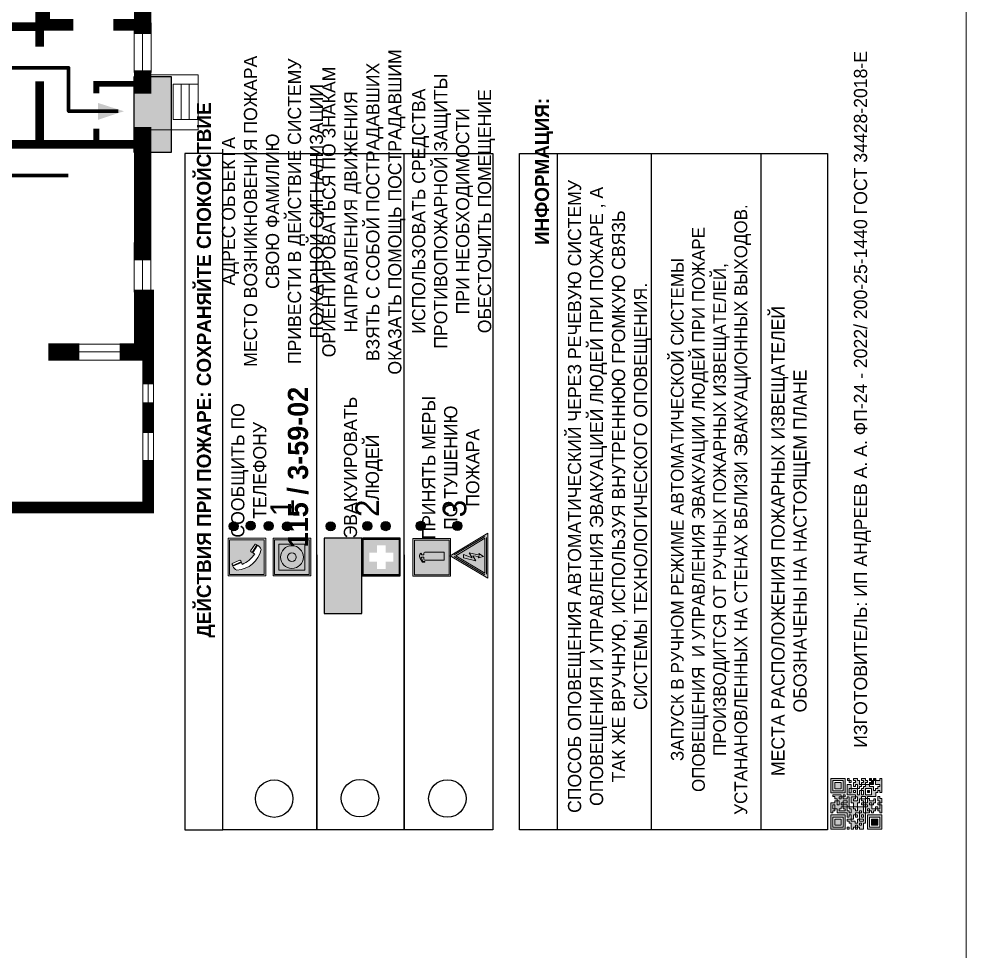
# Model space of a CAD drawing. Header units: millimetres. Extents: x 13114 to 67229, y 22859 to 38520.
# Drawn here: x 20745.5 to 20946.7, y 36354.6 to 36552.7 of the extents above; entities that cross this region are included whole.
import ezdxf

# ---------------------------------------------------------------- set-up
doc = ezdxf.new("R2010")
doc.units = ezdxf.units.MM
doc.layers.add('План_Штампы', color=7, linetype='Continuous')
doc.styles.add('обычный', font='arial.ttf')

# ---------------------------------------------------------------- blocks, each defined once
blk = doc.blocks.new('A$C3E6D3DDE')
at = {"lineweight": 5}
h = blk.add_hatch(color=40, dxfattribs=at)
h.paths.add_polyline_path([(24.1, 1.45), (16.46, -11.35), (31.74, -11.35)])
h.paths.add_polyline_path([(24.09, -0.46), (30.03, -10.41), (18.14, -10.41)], flags=16)
h.paths.add_polyline_path([(24.54, -3.08), (23.41, -6.02), (25.13, -5.01), (24.33, -8.5), (24.82, -8.27), (23.79, -9.86), (23.4, -8.04), (23.8, -8.43), (24.04, -6.29), (22.39, -7.25), (23.44, -3.08)], flags=0)
h = blk.add_hatch(color=256, dxfattribs=at)
h.paths.add_polyline_path([(24.37, 0.03, 0.567511), (23.82, 0.03), (17.59, -10.4, 0.582454), (17.86, -10.88), (30.32, -10.88, 0.582149), (30.6, -10.4)])
h.paths.add_polyline_path([(24.09, -0.46), (18.14, -10.41), (30.03, -10.41)], flags=16)
h.paths.add_polyline_path([(24.54, -3.08), (23.41, -6.02), (25.13, -5.01), (24.33, -8.5), (24.82, -8.27), (23.79, -9.86), (23.4, -8.04), (23.8, -8.43), (24.04, -6.29), (22.39, -7.25), (23.44, -3.08)], flags=0)
h = blk.add_hatch(color=40, dxfattribs=at)
h.paths.add_polyline_path([(24.09, -0.46), (18.14, -10.41), (30.03, -10.41)])
h.paths.add_polyline_path([(24.82, -8.27), (23.79, -9.86), (23.4, -8.04), (23.8, -8.43), (24.04, -6.29), (22.39, -7.25), (23.44, -3.08), (24.54, -3.08), (23.41, -6.02), (25.13, -5.01), (24.33, -8.5)], flags=16)
at = {"color": 40, "lineweight": 5}
for p, q in [((16.46, -11.35), (24.1, 1.45)), ((24.1, 1.45), (31.74, -11.35))]:
    blk.add_line(p, q, dxfattribs=at)
at = {"lineweight": 5}
for p, q in [((17.59, -10.4), (23.82, 0.03)), ((24.37, 0.03), (30.6, -10.4)), ((18.14, -10.41), (24.09, -0.46)), ((23.44, -3.08), (22.39, -7.25)), ((23.41, -6.02), (24.54, -3.08)), ((24.54, -3.08), (23.44, -3.08)), ((24.09, -0.46), (30.03, -10.41)), ((22.39, -7.25), (24.04, -6.29)), ((25.13, -5.01), (23.41, -6.02)), ((24.04, -6.29), (23.8, -8.43)), ((24.33, -8.5), (25.13, -5.01)), ((23.8, -8.43), (23.4, -8.04)), ((23.4, -8.04), (23.79, -9.86)), ((23.79, -9.86), (24.82, -8.27)), ((24.82, -8.27), (24.33, -8.5)), ((17.86, -10.88), (30.32, -10.88)), ((18.14, -10.41), (30.03, -10.41))]:
    blk.add_line(p, q, dxfattribs=at)
at = {"color": 50, "lineweight": 5}
blk.add_line((31.74, -11.35), (16.46, -11.35), dxfattribs=at)
blk = doc.blocks.new('A$C456E1F9C')
at = {"lineweight": 5}
h = blk.add_hatch(color=242, dxfattribs=at)
h.paths.add_polyline_path([(0.51, -1.47), (0.51, -13.26), (12.29, -13.26), (12.29, -1.47)])
h.paths.add_polyline_path([(5.42, -4.95, -0.254479), (4.78, -5.4), (3.52, -2.53, -0.209735), (4.23, -2.4)], flags=16)
h.paths.add_polyline_path([(8.53, -8.6), (10.87, -10.17), (10.54, -10.76), (8.03, -9.13, -0.192251)], flags=16)
h.paths.add_polyline_path([(4.61, -5.49, 0.005518), (3.87, -5.72, 0.128647), (7.49, -10.01, 0.00809), (7.83, -9.33), (10.47, -10.97, -0.16736), (8.99, -12.25, -0.327862), (1.95, -3.95, -0.166952), (3.36, -2.62)], flags=16)
at = {"color": 242, "lineweight": 5}
for p, q in [((0, -13.77), (0, -0.97)), ((12.8, -0.97), (0, -0.97)), ((4.61, -5.49), (3.36, -2.62)), ((3.52, -2.53), (4.78, -5.4)), ((4.23, -2.4), (5.42, -4.95)), ((12.8, -13.77), (12.8, -0.97)), ((7.83, -9.33), (10.47, -10.97)), ((8.03, -9.13), (10.54, -10.76)), ((10.81, -10.12), (8.53, -8.6)), ((10.54, -10.76), (10.8, -10.3)), ((10.8, -10.3), (10.81, -10.12)), ((0, -13.77), (12.8, -13.77))]:
    blk.add_line(p, q, dxfattribs=at)
blk.add_lwpolyline([(0.51, -1.47), (12.29, -1.47), (12.29, -13.26), (0.51, -13.26)], close=True, dxfattribs=at)
for centre, radius, start, end in [((4.59, -5.34), 2.99, 114.2845, 152.1974), ((4.02, -3.27), 0.891, 76.3284, 123.7092), ((11.12, -3.31), 9.19, 183.9915, 256.6009), ((14.98, -39.1), 35.17, 107.1487, 108.4135), ((13.86, -0.94), 11.08, 205.5536, 234.8762), ((4.68, -4.59), 0.824, 276.9621, 334.0723), ((-13.31, 0.8), 23.44, 332.5487, 334.4027), ((8.94, -9.5), 0.989, 114.4092, 157.9388), ((7.87, -9.46), 3, 291.9291, 329.9329)]:
    blk.add_arc(centre, radius, start, end, dxfattribs=at)
blk = doc.blocks.new('A$C54414219')
at = {"true_color": 0xffffff}
h = blk.add_hatch(color=7, dxfattribs=at)
h.paths.add_polyline_path([(2.39, -9.45), (2.39, -18.3), (11.23, -18.3), (11.23, -9.45)], flags=0)
h.paths.add_polyline_path([(10.71, -13.87, -1), (2.92, -13.87, -1)], flags=0)
h.paths.add_polyline_path([(8.3, -13.87, -1), (5.33, -13.87, -1)], flags=0)
h.paths.add_polyline_path([(0.41, -7.47), (0.41, -20.27), (13.21, -20.27), (13.21, -7.47)])
h.paths.add_polyline_path([(0.92, -19.77), (12.71, -19.77), (12.71, -7.98), (0.92, -7.98)], flags=16)
h.paths.add_polyline_path([(11.23, -9.45), (11.23, -18.3), (2.39, -18.3), (2.39, -9.45)], flags=0)
at = {"lineweight": 5}
h = blk.add_hatch(color=242, dxfattribs=at)
h.paths.add_polyline_path([(12.71, -7.98), (0.92, -7.98), (0.92, -19.77), (12.71, -19.77)])
h.paths.add_polyline_path([(11.23, -18.3), (2.39, -18.3), (2.39, -9.45), (11.23, -9.45)], flags=16)
h.paths.add_polyline_path([(10.71, -13.87, -1), (2.92, -13.87, -1)], flags=0)
h.paths.add_polyline_path([(8.3, -13.87, -1), (5.33, -13.87, -1)], flags=0)
at = {"true_color": 0xffffff}
h = blk.add_hatch(color=7, dxfattribs=at)
h.paths.add_polyline_path([(2.39, -9.45), (2.39, -18.3), (11.23, -18.3), (11.23, -9.45)])
h.paths.add_polyline_path([(10.71, -13.87, -1), (2.92, -13.87, -1)], flags=16)
h.paths.add_polyline_path([(8.3, -13.87, -1), (5.33, -13.87, -1)], flags=0)
at = {"lineweight": 5}
h = blk.add_hatch(color=242, dxfattribs=at)
h.paths.add_polyline_path([(2.92, -13.87, 1), (10.71, -13.87, 1)])
h.paths.add_polyline_path([(8.3, -13.87, -1), (5.33, -13.87, -1)], flags=16)
at = {"color": 242, "lineweight": 5}
for p, q in [((0.41, -20.27), (0.41, -7.47)), ((0.41, -7.47), (13.21, -7.47)), ((0.41, -7.47), (13.21, -7.47)), ((13.21, -20.27), (13.21, -7.47)), ((0.41, -20.27), (13.21, -20.27))]:
    blk.add_line(p, q, dxfattribs=at)
for points in [[(0.92, -7.98), (12.71, -7.98), (12.71, -19.77), (0.92, -19.77)], [(2.39, -9.45), (11.23, -9.45), (11.23, -18.3), (2.39, -18.3)]]:
    blk.add_lwpolyline(points, close=True, dxfattribs=at)
for radius in [3.89, 1.49]:
    blk.add_circle((6.81, -13.87), radius, dxfattribs=at)
blk = doc.blocks.new('A$C32E8229D')
at = {"true_color": 0xffffff}
blk.add_hatch(color=7, dxfattribs=at).paths.add_polyline_path([(0, 0), (0, -8), (16, -8), (16, 0)])
h = blk.add_hatch(color=126)
h.paths.add_polyline_path([(0.2, -0.2), (15.8, -0.2), (15.8, -7.8), (0.2, -7.8)])
h.paths.add_polyline_path([(13.49, -2.05), (12.08, -2.05), (11.37, -2.63, 0.162397), (11.29, -2.84), (11.29, -3.63), (10.35, -3.63), (10.35, -4.05), (11.68, -4.05), (11.68, -3.48), (12.26, -4.28), (11.29, -5.1), (11.29, -6.78), (11.85, -6.78), (11.85, -5.44), (12.8, -4.64), (12.8, -5.94), (14.46, -5.94), (14.46, -5.39), (13.45, -5.39), (13.45, -3.97), (12.46, -2.59), (13.15, -2.59), (13.69, -3.34), (14.18, -3)], flags=16)
h.paths.add_polyline_path([(10.74, -1.82, 1), (11.8, -1.82, 1)], flags=16)
h.paths.add_polyline_path([(9.39, -3.59), (5.99, -3.59), (6.56, -3.03), (5.91, -3.03), (5.1, -3.83), (5.91, -4.64), (6.56, -4.64), (5.99, -4.09), (9.39, -4.09)], flags=16)
h.paths.add_polyline_path([(4.29, -1.08), (1.72, -1.08), (1.72, -6.6), (4.29, -6.6)], flags=16)
at = {"color": 126}
blk.add_lwpolyline([(16, -8), (0, -8), (0, 0), (16, 0)], close=True, dxfattribs=at)
blk = doc.blocks.new('A$C18900ED3')
h = blk.add_hatch(color=126)
h.paths.add_polyline_path([(-0.18, -0.18), (-7.02, -0.18), (-7.02, -7.02), (-0.18, -7.02)])
h.paths.add_polyline_path([(-5.89, -4.46), (-5.89, -2.77), (-4.46, -2.77), (-4.46, -1.31), (-2.77, -1.31), (-2.77, -2.77), (-1.33, -2.77), (-1.33, -4.46), (-2.77, -4.46), (-2.77, -5.89), (-4.46, -5.89), (-4.46, -4.46)], flags=16)
at = {"color": 126}
for p, q in [((-7.2, 0), (-7.2, -7.2)), ((0, 0), (-7.2, 0)), ((0, -7.2), (0, 0)), ((-7.02, -7.02), (-7.02, -0.18)), ((-7.02, -0.18), (-0.18, -0.18)), ((-0.18, -0.18), (-0.18, -7.02)), ((-7.2, -7.2), (0, -7.2)), ((-0.18, -7.02), (-7.02, -7.02))]:
    blk.add_line(p, q, dxfattribs=at)
blk = doc.blocks.new('A$C3AD82952')
at = {"true_color": 0xf5f5ff}
h = blk.add_hatch(color=7, dxfattribs=at)
h.dxf.hatch_style = 1
h.paths.add_polyline_path([(8.21, 8.73, 0.414214), (7.89, 9.05), (7.22, 9.05), (7.22, 9.92), (7.59, 9.92, 1), (7.57, 10.36), (7.22, 10.36), (7.22, 10.6), (6.43, 10.6), (6.43, 10.36), (6.01, 10.36), (4.74, 9.59), (4.74, 8.69), (4.98, 8.73), (4.98, 9.26), (6.12, 9.91), (6.43, 9.91), (6.43, 9.05), (5.76, 9.05, 0.414214), (5.44, 8.73), (5.44, 2.2), (8.21, 2.2)], flags=0)
h.paths.add_polyline_path([(12.8, 12.8), (0, 12.8), (0, 0), (12.8, 0)])
h.paths.add_polyline_path([(0.51, 12.29), (12.29, 12.29), (12.29, 0.51), (0.51, 0.51)], flags=16)
h.paths.add_polyline_path([(4.74, 9.59), (6.01, 10.36), (6.43, 10.36), (6.43, 10.6), (7.22, 10.6), (7.22, 10.36), (7.59, 10.36, -0.94586), (7.59, 9.92), (7.22, 9.92), (7.22, 9.05), (7.89, 9.05, -0.414214), (8.21, 8.73), (8.21, 2.2), (5.44, 2.2), (5.44, 8.73, -0.414214), (5.76, 9.05), (6.43, 9.05), (6.43, 9.91), (6.12, 9.91), (4.98, 9.26), (4.98, 8.73), (4.74, 8.69)], flags=0)
h = blk.add_hatch(color=242)
h.dxf.hatch_style = 1
h.paths.add_polyline_path([(12.29, 12.29), (0.51, 12.29), (0.51, 0.51), (12.29, 0.51)])
h.paths.add_polyline_path([(4.74, 8.69), (4.74, 9.59), (6.01, 10.36), (6.43, 10.36), (6.43, 10.6), (7.22, 10.6), (7.22, 10.36), (7.59, 10.36, -0.94586), (7.59, 9.92), (7.22, 9.92), (7.22, 9.05), (7.89, 9.05, -0.414214), (8.21, 8.73), (8.21, 2.2), (5.44, 2.2), (5.44, 8.73, -0.414214), (5.76, 9.05), (6.43, 9.05), (6.43, 9.91), (6.12, 9.91), (4.98, 9.26), (4.98, 8.73)], flags=16)
h = blk.add_hatch(color=7, dxfattribs=at)
h.dxf.hatch_style = 1
h.paths.add_polyline_path([(8.21, 8.73, 0.414214), (7.89, 9.05), (7.22, 9.05), (7.22, 9.92), (7.59, 9.92, 1), (7.57, 10.36), (7.22, 10.36), (7.22, 10.6), (6.43, 10.6), (6.43, 10.36), (6.01, 10.36), (4.74, 9.59), (4.74, 8.69), (4.98, 8.73), (4.98, 9.26), (6.12, 9.91), (6.43, 9.91), (6.43, 9.05), (5.76, 9.05, 0.414214), (5.44, 8.73), (5.44, 2.2), (8.21, 2.2)])
at = {"color": 242, "lineweight": 5}
for p, q in [((0, 0), (0, 12.8)), ((0, 12.8), (12.8, 12.8)), ((6.01, 10.36), (4.74, 9.59)), ((4.98, 9.26), (6.12, 9.91)), ((6.01, 10.36), (6.43, 10.36)), ((6.12, 9.91), (6.43, 9.91)), ((7.22, 10.6), (6.43, 10.6)), ((6.43, 10.6), (6.43, 10.36)), ((6.43, 9.91), (6.43, 9.05)), ((7.22, 10.36), (7.22, 10.6)), ((7.59, 10.36), (7.22, 10.36)), ((7.22, 9.05), (7.22, 9.92)), ((7.59, 9.92), (7.22, 9.92)), ((12.8, 0), (12.8, 12.8)), ((4.74, 9.59), (4.74, 8.69)), ((4.74, 8.69), (4.98, 8.73)), ((4.98, 8.73), (4.98, 9.26)), ((5.44, 2.2), (5.44, 8.73)), ((5.76, 9.05), (6.43, 9.05)), ((7.89, 9.05), (7.22, 9.05)), ((8.21, 2.2), (8.21, 8.73)), ((0, 0), (12.8, 0)), ((5.44, 2.2), (8.21, 2.2))]:
    blk.add_line(p, q, dxfattribs=at)
blk.add_lwpolyline([(0.51, 12.29), (12.29, 12.29), (12.29, 0.51), (0.51, 0.51)], close=True, dxfattribs=at)
for centre, radius, start, end in [((7.58, 10.14), 0.223, 273.1875, 86.8125), ((5.76, 8.73), 0.32, 90, 180), ((7.89, 8.73), 0.32, 0, 90)]:
    blk.add_arc(centre, radius, start, end, dxfattribs=at)
blk = doc.blocks.new('QR')
at = {"lineweight": 0}
h = blk.add_hatch(color=256, dxfattribs=at)
h.dxf.hatch_style = 1
h.paths.add_polyline_path([(9241.16, 2687.38), (9242.01, 2687.38), (9242.01, 2687.83), (9241.59, 2687.83), (9241.59, 2688.68), (9239.45, 2688.68), (9239.45, 2688.25), (9239.86, 2688.25), (9239.86, 2687.83), (9240.29, 2687.83), (9240.29, 2688.25), (9241.16, 2688.25), (9241.16, 2687.83), (9240.29, 2687.83), (9240.29, 2687.38), (9239.45, 2687.38), (9239.45, 2685.22), (9238.57, 2685.22), (9238.57, 2684.8), (9239.02, 2684.8), (9239.02, 2684.37), (9238.13, 2684.37), (9238.13, 2683.92), (9239.02, 2683.92), (9239.02, 2683.5), (9239.44, 2683.5), (9239.44, 2682.64), (9239.87, 2682.64), (9239.87, 2682.18), (9239.44, 2682.18), (9239.44, 2682.64), (9238.13, 2682.64), (9238.13, 2681.76), (9237.71, 2681.76), (9237.71, 2682.64), (9238.13, 2682.64), (9238.13, 2683.07), (9237.27, 2683.07), (9237.27, 2683.51), (9237.71, 2683.51), (9237.71, 2684.37), (9238.13, 2684.37), (9238.13, 2685.22), (9237.71, 2685.22), (9237.71, 2684.8), (9237.28, 2684.8), (9237.28, 2684.38), (9235.98, 2684.38), (9235.98, 2683.92), (9236.4, 2683.92), (9236.4, 2683.49), (9236.84, 2683.49), (9236.84, 2683.07), (9236.4, 2683.07), (9236.4, 2682.64), (9235.98, 2682.64), (9235.98, 2681.76), (9237.29, 2681.76), (9237.29, 2681.33), (9239.43, 2681.33), (9239.43, 2681.76), (9240.74, 2681.76), (9240.74, 2683.05), (9239.87, 2683.05), (9239.87, 2683.5), (9240.29, 2683.5), (9240.29, 2683.91), (9240.74, 2683.91), (9240.74, 2684.81), (9240.29, 2684.81), (9240.29, 2684.79), (9240.29, 2684.37), (9239.45, 2684.37), (9239.45, 2684.8), (9239.87, 2684.8), (9239.87, 2685.21), (9240.74, 2685.21), (9240.74, 2686.1), (9240.29, 2686.1), (9240.29, 2685.64), (9239.86, 2685.64), (9239.86, 2686.95), (9240.29, 2686.95), (9240.29, 2686.52), (9240.74, 2686.52), (9240.74, 2686.1), (9241.16, 2686.1), (9241.16, 2686.53), (9241.59, 2686.53), (9241.59, 2686.1), (9242.02, 2686.1), (9242.02, 2685.21), (9241.59, 2685.21), (9241.59, 2686.1), (9241.16, 2686.1), (9241.16, 2685.21), (9240.74, 2685.21), (9240.74, 2684.81), (9242.89, 2684.81), (9242.89, 2685.22), (9242.47, 2685.22), (9242.47, 2686.11), (9242.89, 2686.11), (9242.89, 2686.52), (9242.46, 2686.52), (9242.46, 2686.95), (9242.89, 2686.95), (9242.89, 2686.52), (9243.32, 2686.52), (9243.32, 2688.26), (9242.9, 2688.26), (9242.9, 2687.83), (9242.47, 2687.83), (9242.47, 2687.38), (9242.01, 2687.38), (9242.01, 2686.94), (9241.16, 2686.94)])
h.paths.add_polyline_path([(9239.02, 2682.18), (9239.02, 2681.76), (9238.54, 2681.76), (9238.54, 2682.18)], flags=16)
h.paths.add_polyline_path([(9237.27, 2682.65), (9237.27, 2682.19), (9236.83, 2682.19), (9236.83, 2682.65)], flags=16)
h = blk.add_hatch(color=256, dxfattribs=at)
h.dxf.hatch_style = 1
h.paths.add_polyline_path([(9238.15, 2687.83), (9236.83, 2687.83), (9236.83, 2686.52), (9238.15, 2686.52)], flags=0)
h.paths.add_polyline_path([(9239.01, 2685.65), (9239.01, 2688.68), (9235.98, 2688.68), (9235.98, 2685.65)])
h.paths.add_polyline_path([(9236.41, 2686.1), (9236.41, 2688.26), (9238.56, 2688.26), (9238.56, 2686.1)], flags=16)
h.paths.add_polyline_path([(9236.83, 2686.52), (9236.83, 2687.83), (9238.15, 2687.83), (9238.15, 2686.52)], flags=0)
h = blk.add_hatch(color=256, dxfattribs=at)
h.dxf.hatch_style = 1
h.paths.add_polyline_path([(9238.15, 2686.52), (9238.15, 2687.83), (9236.83, 2687.83), (9236.83, 2686.52)])
h.paths.add_polyline_path([(9245.91, 2686.52), (9245.91, 2687.83), (9244.59, 2687.83), (9244.59, 2686.52)], flags=0)
h.paths.add_polyline_path([(9246.77, 2685.65), (9246.77, 2688.68), (9243.74, 2688.68), (9243.74, 2685.65)])
h.paths.add_polyline_path([(9244.17, 2686.1), (9244.17, 2688.26), (9246.32, 2688.26), (9246.32, 2686.1)], flags=16)
h.paths.add_polyline_path([(9244.59, 2686.52), (9244.59, 2687.83), (9245.91, 2687.83), (9245.91, 2686.52)], flags=0)
h = blk.add_hatch(color=256, dxfattribs=at)
h.dxf.hatch_style = 1
h.paths.add_polyline_path([(9243.32, 2686.11), (9242.89, 2686.11), (9242.89, 2685.64), (9243.32, 2685.64)])
h.paths.add_polyline_path([(9239.02, 2683.07), (9239.02, 2683.5), (9238.56, 2683.5), (9238.56, 2683.07)])
h.paths.add_polyline_path([(9236.4, 2684.8), (9236.4, 2685.22), (9235.98, 2685.22), (9235.98, 2684.8)])
h.paths.add_polyline_path([(9236.4, 2683.07), (9236.4, 2683.49), (9235.98, 2683.49), (9235.98, 2683.07)])
h = blk.add_hatch(color=256, dxfattribs=at)
h.dxf.hatch_style = 1
h.paths.add_polyline_path([(9240.75, 2681.76), (9240.75, 2681.35), (9241.17, 2681.35), (9241.17, 2681.76)])
h.paths.add_polyline_path([(9241.6, 2682.18), (9241.17, 2682.18), (9241.17, 2681.76), (9241.6, 2681.76)])
h.paths.add_polyline_path([(9242.47, 2681.34), (9242.47, 2682.19), (9242.02, 2682.19), (9242.02, 2681.76), (9241.6, 2681.76), (9241.6, 2681.34)])
h.paths.add_polyline_path([(9239.87, 2678.3), (9239.44, 2678.3), (9239.44, 2677.89), (9241.17, 2677.89), (9241.17, 2678.3), (9240.28, 2678.3), (9240.28, 2678.73), (9239.87, 2678.73)])
h.paths.add_polyline_path([(9240.75, 2678.73), (9240.75, 2679.19), (9240.28, 2679.19), (9240.28, 2678.73)])
h.paths.add_polyline_path([(9241.6, 2678.73), (9241.17, 2678.73), (9241.17, 2678.3), (9241.6, 2678.3)])
h.paths.add_polyline_path([(9242.02, 2678.3), (9241.6, 2678.3), (9241.6, 2677.89), (9242.48, 2677.89), (9242.48, 2678.31), (9242.9, 2678.31), (9242.9, 2678.73), (9242.02, 2678.73)])
h.paths.add_polyline_path([(9246.36, 2684.37), (9246.36, 2684.79), (9245.93, 2684.79), (9245.93, 2684.37)])
h.paths.add_polyline_path([(9246.78, 2685.2), (9246.36, 2685.2), (9246.36, 2684.79), (9246.78, 2684.79)])
h.paths.add_polyline_path([(9245.91, 2687.83), (9244.59, 2687.83), (9244.59, 2686.52), (9245.91, 2686.52)])
h = blk.add_hatch(color=256, dxfattribs=at)
h.dxf.hatch_style = 1
h.paths.add_polyline_path([(9243.32, 2682.64), (9243.32, 2683.07), (9244.62, 2683.07), (9244.62, 2684.37), (9243.74, 2684.37), (9243.74, 2684.8), (9244.62, 2684.8), (9244.62, 2684.37), (9245.48, 2684.37), (9245.48, 2685.22), (9243.32, 2685.22), (9243.32, 2683.5), (9242.89, 2683.5), (9242.89, 2683.06), (9242.01, 2683.06), (9242.01, 2683.91), (9242.47, 2683.91), (9242.47, 2683.5), (9242.89, 2683.5), (9242.89, 2684.38), (9241.59, 2684.38), (9241.59, 2683.91), (9240.74, 2683.91), (9240.74, 2683.05), (9241.59, 2683.05), (9241.59, 2682.64), (9242.47, 2682.64), (9242.47, 2682.19), (9242.91, 2682.19), (9242.91, 2681.34), (9242.48, 2681.34), (9242.48, 2680.91), (9242.91, 2680.91), (9242.91, 2679.17), (9243.75, 2679.17), (9243.75, 2678.73), (9244.2, 2678.73), (9244.2, 2678.3), (9243.75, 2678.3), (9243.75, 2677.88), (9246.78, 2677.88), (9246.78, 2678.3), (9246.35, 2678.3), (9246.35, 2679.19), (9245.48, 2679.19), (9245.48, 2678.31), (9245.05, 2678.31), (9245.05, 2678.73), (9244.62, 2678.73), (9244.62, 2679.19), (9244.2, 2679.19), (9244.2, 2679.61), (9245.05, 2679.61), (9245.05, 2680.46), (9245.48, 2680.46), (9245.48, 2681.34), (9245.04, 2681.34), (9245.04, 2681.76), (9244.63, 2681.76), (9244.63, 2682.19), (9244.21, 2682.19), (9244.21, 2681.76), (9243.32, 2681.76), (9243.32, 2682.19), (9244.21, 2682.19), (9244.21, 2682.64)])
h.paths.add_polyline_path([(9243.75, 2683.49), (9243.75, 2683.92), (9244.21, 2683.92), (9244.21, 2683.49)], flags=16)
h.paths.add_polyline_path([(9243.32, 2681.34), (9244.63, 2681.34), (9244.63, 2680.04), (9243.32, 2680.04)], flags=16)
h.paths.add_polyline_path([(9243.76, 2680.89), (9244.18, 2680.89), (9244.18, 2680.48), (9243.76, 2680.48)], flags=0)
h = blk.add_hatch(color=256, dxfattribs=at)
h.dxf.hatch_style = 1
h.paths.add_polyline_path([(9246.36, 2683.07), (9246.78, 2683.07), (9246.78, 2683.92), (9246.36, 2683.92), (9246.36, 2683.49), (9245.92, 2683.49), (9245.92, 2683.92), (9245.06, 2683.92), (9245.06, 2683.49), (9245.48, 2683.49), (9245.48, 2683.07), (9244.62, 2683.07), (9244.62, 2682.65), (9245.05, 2682.65), (9245.05, 2682.18), (9245.48, 2682.18), (9245.48, 2682.65), (9246.36, 2682.65)])
h.paths.add_polyline_path([(9246.78, 2682.18), (9246.36, 2682.18), (9246.36, 2681.75), (9245.92, 2681.75), (9245.92, 2682.18), (9245.48, 2682.18), (9245.48, 2681.34), (9245.48, 2681.34), (9245.94, 2681.34), (9245.94, 2680.91), (9246.36, 2680.91), (9246.36, 2681.34), (9246.78, 2681.34)])
h = blk.add_hatch(color=256, dxfattribs=at)
h.dxf.hatch_style = 1
h.paths.add_polyline_path([(9235.98, 2680.9), (9235.98, 2677.86), (9239.02, 2677.86), (9239.02, 2680.9)])
h.paths.add_polyline_path([(9238.57, 2680.48), (9238.57, 2678.32), (9236.41, 2678.32), (9236.41, 2680.48)], flags=16)
h.paths.add_polyline_path([(9238.15, 2680.05), (9238.15, 2678.74), (9236.83, 2678.74), (9236.83, 2680.05)], flags=0)
h = blk.add_hatch(color=256, dxfattribs=at)
h.dxf.hatch_style = 1
h.paths.add_polyline_path([(9238.15, 2680.05), (9236.83, 2680.05), (9236.83, 2678.74), (9238.15, 2678.74)])
h = blk.add_hatch(color=256, dxfattribs=at)
h.dxf.hatch_style = 1
h.paths.add_polyline_path([(9242.02, 2680.46), (9242.48, 2680.46), (9242.48, 2680.91), (9241.58, 2680.91), (9241.58, 2681.35), (9241.17, 2681.35), (9241.17, 2680.91), (9240.75, 2680.91), (9240.75, 2681.33), (9239.43, 2681.33), (9239.43, 2680.46), (9239.86, 2680.46), (9239.86, 2680.92), (9240.3, 2680.92), (9240.3, 2680.46), (9239.86, 2680.46), (9239.86, 2680.04), (9239.44, 2680.04), (9239.44, 2679.62), (9239.86, 2679.62), (9239.86, 2679.19), (9240.29, 2679.19), (9240.29, 2680.03), (9241.18, 2680.03), (9241.18, 2680.47), (9241.6, 2680.47), (9241.6, 2680.03), (9241.18, 2680.03), (9241.18, 2679.61), (9241.6, 2679.61), (9241.6, 2679.19), (9242.47, 2679.19), (9242.47, 2679.6), (9242.02, 2679.6)])
h = blk.add_hatch(color=256, dxfattribs=at)
h.dxf.hatch_style = 1
h.paths.add_polyline_path([(9244.18, 2680.48), (9244.18, 2680.89), (9243.76, 2680.89), (9243.76, 2680.48)])
h = blk.add_hatch(color=256, dxfattribs=at)
h.dxf.hatch_style = 1
h.paths.add_polyline_path([(9245.93, 2680.04), (9245.93, 2680.46), (9245.48, 2680.46), (9245.48, 2679.62), (9246.35, 2679.62), (9246.35, 2680.04)])
h.paths.add_polyline_path([(9246.78, 2680.04), (9246.78, 2680.46), (9246.35, 2680.46), (9246.35, 2680.04)])
h.paths.add_polyline_path([(9246.78, 2679.18), (9246.78, 2679.62), (9246.35, 2679.62), (9246.35, 2679.18)])
for points in [[(9237.71, 2685.22), (9238.13, 2685.22), (9238.13, 2684.37), (9237.71, 2684.37), (9237.71, 2683.51), (9237.27, 2683.51), (9237.27, 2683.07), (9238.13, 2683.07), (9238.13, 2682.64), (9237.71, 2682.64), (9237.71, 2681.76), (9238.13, 2681.76), (9238.13, 2682.64), (9239.44, 2682.64), (9239.44, 2683.5), (9239.02, 2683.5), (9239.02, 2683.07), (9238.56, 2683.07), (9238.56, 2683.5), (9239.02, 2683.5), (9239.02, 2683.92), (9238.13, 2683.92), (9238.13, 2684.37), (9239.02, 2684.37), (9239.02, 2684.8), (9238.57, 2684.8), (9238.57, 2685.22), (9239.45, 2685.22), (9239.45, 2687.38), (9240.29, 2687.38), (9240.29, 2687.83), (9239.86, 2687.83), (9239.86, 2688.25), (9239.45, 2688.25), (9239.45, 2688.68), (9241.59, 2688.68), (9241.59, 2687.83), (9242.01, 2687.83), (9242.01, 2687.38), (9242.47, 2687.38), (9242.47, 2687.83), (9242.9, 2687.83), (9242.9, 2688.26), (9243.32, 2688.26), (9243.32, 2686.52), (9242.89, 2686.52), (9242.89, 2686.11), (9243.32, 2686.11), (9243.32, 2685.64), (9242.89, 2685.64), (9242.89, 2686.11), (9242.47, 2686.11), (9242.47, 2685.22), (9242.89, 2685.22), (9242.89, 2684.81), (9240.74, 2684.81), (9240.74, 2683.91), (9241.59, 2683.91), (9241.59, 2684.38), (9242.89, 2684.38), (9242.89, 2683.5), (9242.47, 2683.5), (9242.47, 2683.91), (9242.01, 2683.91), (9242.01, 2683.06), (9242.89, 2683.06), (9242.89, 2683.5), (9243.32, 2683.5), (9243.32, 2685.22), (9245.48, 2685.22), (9245.48, 2684.37), (9244.62, 2684.37), (9244.62, 2683.07), (9245.48, 2683.07), (9245.48, 2683.49), (9245.06, 2683.49), (9245.06, 2683.92), (9245.92, 2683.92), (9245.92, 2683.49), (9246.36, 2683.49), (9246.36, 2683.92), (9246.78, 2683.92), (9246.78, 2683.07), (9246.36, 2683.07), (9246.36, 2682.65), (9245.48, 2682.65), (9245.48, 2682.18), (9245.92, 2682.18), (9245.92, 2681.75), (9246.36, 2681.75), (9246.36, 2682.18), (9246.78, 2682.18), (9246.78, 2681.34), (9246.36, 2681.34), (9246.36, 2680.91), (9245.94, 2680.91), (9245.94, 2681.34), (9245.48, 2681.34), (9245.48, 2680.46), (9245.93, 2680.46), (9245.93, 2680.04), (9246.35, 2680.04), (9246.35, 2680.46), (9246.78, 2680.46), (9246.78, 2680.04), (9246.78, 2680.04), (9246.35, 2680.04), (9246.35, 2679.62), (9246.78, 2679.62), (9246.78, 2679.18), (9246.35, 2679.18), (9246.35, 2678.3), (9246.78, 2678.3), (9246.78, 2677.88), (9243.75, 2677.88), (9243.75, 2678.3), (9244.2, 2678.3), (9244.2, 2678.73), (9243.75, 2678.73), (9243.75, 2679.17), (9242.91, 2679.17), (9242.91, 2680.91), (9242.48, 2680.91), (9242.48, 2680.46), (9242.02, 2680.46), (9242.02, 2679.6), (9242.47, 2679.6), (9242.47, 2679.19), (9241.6, 2679.19), (9241.6, 2679.61), (9241.18, 2679.61), (9241.18, 2680.03), (9240.29, 2680.03), (9240.29, 2679.19), (9240.75, 2679.19), (9240.75, 2678.73), (9240.28, 2678.73), (9240.28, 2678.3), (9241.17, 2678.3), (9241.17, 2678.73), (9241.6, 2678.73), (9241.6, 2678.3), (9242.02, 2678.3), (9242.02, 2678.73), (9242.9, 2678.73), (9242.9, 2678.31), (9242.48, 2678.31), (9242.48, 2677.89), (9241.6, 2677.89), (9241.6, 2678.3), (9241.17, 2678.3), (9241.17, 2677.89), (9239.44, 2677.89), (9239.44, 2678.3), (9239.87, 2678.3), (9239.87, 2678.73), (9240.28, 2678.73), (9240.28, 2679.19), (9240.29, 2679.19), (9239.86, 2679.19), (9239.86, 2679.62), (9239.44, 2679.62), (9239.44, 2680.04), (9239.86, 2680.04), (9239.86, 2680.46), (9239.43, 2680.46), (9239.43, 2681.33), (9237.29, 2681.33), (9237.29, 2681.76), (9235.98, 2681.76), (9235.98, 2682.64), (9236.4, 2682.64), (9236.4, 2683.07), (9235.98, 2683.07), (9235.98, 2683.49), (9236.4, 2683.49), (9236.4, 2683.92), (9235.98, 2683.92), (9235.98, 2684.38), (9237.28, 2684.38), (9237.28, 2684.8), (9237.71, 2684.8), (9237.71, 2685.22), (9237.92, 2685.22)], [(9240.74, 2686.1), (9240.74, 2686.52), (9240.29, 2686.52), (9240.29, 2686.95), (9239.86, 2686.95), (9239.86, 2685.64), (9240.29, 2685.64), (9240.29, 2686.1), (9240.74, 2686.1), (9240.74, 2686.52)], [(9240.74, 2685.21), (9239.87, 2685.21), (9239.87, 2684.8), (9239.45, 2684.8), (9239.45, 2684.37), (9240.29, 2684.37), (9240.29, 2684.79), (9240.29, 2684.81), (9240.74, 2684.81), (9240.74, 2685.21), (9239.87, 2685.21)], [(9244.62, 2684.37), (9244.62, 2684.8), (9243.74, 2684.8), (9243.74, 2684.37), (9244.62, 2684.37)], [(9240.74, 2683.05), (9240.74, 2681.76), (9239.43, 2681.76), (9239.43, 2681.33), (9240.75, 2681.33), (9240.75, 2681.35), (9240.75, 2680.91), (9241.17, 2680.91), (9241.17, 2681.35), (9241.58, 2681.35), (9241.58, 2680.91), (9242.48, 2680.91), (9242.48, 2681.34), (9242.91, 2681.34), (9242.91, 2682.19), (9242.47, 2682.19), (9242.47, 2682.64), (9241.59, 2682.64), (9241.59, 2683.05), (9240.74, 2683.05)], [(9240.74, 2683.91), (9240.29, 2683.91), (9240.29, 2683.5), (9239.87, 2683.5), (9239.87, 2683.05), (9240.74, 2683.05), (9240.74, 2683.91)], [(9241.6, 2681.76), (9242.02, 2681.76), (9242.02, 2682.19), (9242.47, 2682.19), (9242.47, 2681.34), (9241.6, 2681.34), (9241.6, 2681.76)], [(9244.62, 2683.07), (9243.32, 2683.07), (9243.32, 2682.64), (9244.21, 2682.64), (9244.21, 2682.19), (9243.32, 2682.19), (9243.32, 2681.76), (9244.21, 2681.76), (9244.21, 2682.19), (9244.63, 2682.19), (9244.63, 2681.76), (9245.04, 2681.76), (9245.04, 2681.34), (9245.48, 2681.34)], [(9245.48, 2682.18), (9245.05, 2682.18), (9245.05, 2682.65), (9244.62, 2682.65), (9244.62, 2683.07)], [(9245.48, 2682.18), (9245.48, 2681.34)], [(9239.86, 2680.46), (9239.86, 2680.92), (9240.3, 2680.92), (9240.3, 2680.46), (9239.86, 2680.46)], [(9245.48, 2680.46), (9245.05, 2680.46), (9245.05, 2679.61), (9244.2, 2679.61), (9244.2, 2679.19), (9244.62, 2679.19), (9244.62, 2678.73), (9245.05, 2678.73), (9245.05, 2678.31), (9245.48, 2678.31), (9245.48, 2679.19), (9246.35, 2679.19), (9246.35, 2679.07)], [(9246.35, 2679.62), (9245.48, 2679.62), (9245.48, 2680.46)], [(9245.48, 2680.46), (9245.48, 2679.62), (9246.35, 2679.62), (9246.35, 2680.04), (9245.93, 2680.04), (9245.93, 2680.46), (9245.48, 2680.46), (9245.48, 2679.62)], [(9246.35, 2679.62), (9246.35, 2679.18)]]:
    blk.add_lwpolyline(points, dxfattribs=at)
for points in [[(9235.98, 2685.65), (9239.01, 2685.65), (9239.01, 2688.68), (9235.98, 2688.68)], [(9236.41, 2688.26), (9238.56, 2688.26), (9238.56, 2686.1), (9236.41, 2686.1)], [(9240.29, 2687.83), (9241.16, 2687.83), (9241.16, 2688.25), (9240.29, 2688.25)], [(9240.29, 2688.25), (9241.16, 2688.25), (9241.16, 2687.83), (9240.29, 2687.83)], [(9243.74, 2685.65), (9246.77, 2685.65), (9246.77, 2688.68), (9243.74, 2688.68)], [(9244.17, 2688.26), (9246.32, 2688.26), (9246.32, 2686.1), (9244.17, 2686.1)], [(9236.83, 2687.83), (9238.15, 2687.83), (9238.15, 2686.52), (9236.83, 2686.52)], [(9241.16, 2686.1), (9240.74, 2686.1), (9240.74, 2685.21), (9241.16, 2685.21)], [(9242.01, 2687.38), (9241.16, 2687.38), (9241.16, 2686.94), (9242.01, 2686.94)], [(9241.16, 2687.38), (9242.01, 2687.38), (9242.01, 2686.94), (9241.16, 2686.94)], [(9241.16, 2686.53), (9241.59, 2686.53), (9241.59, 2686.1), (9241.16, 2686.1)], [(9241.59, 2686.1), (9242.02, 2686.1), (9242.02, 2685.21), (9241.59, 2685.21)], [(9242.89, 2686.52), (9242.46, 2686.52), (9242.46, 2686.95), (9242.89, 2686.95)], [(9244.59, 2687.83), (9245.91, 2687.83), (9245.91, 2686.52), (9244.59, 2686.52)], [(9235.98, 2684.8), (9236.4, 2684.8), (9236.4, 2685.22), (9235.98, 2685.22)], [(9245.93, 2684.79), (9246.36, 2684.79), (9246.36, 2684.37), (9245.93, 2684.37)], [(9246.36, 2685.2), (9246.78, 2685.2), (9246.78, 2684.79), (9246.36, 2684.79)], [(9236.4, 2683.07), (9236.84, 2683.07), (9236.84, 2683.49), (9236.4, 2683.49)], [(9236.83, 2682.19), (9237.27, 2682.19), (9237.27, 2682.65), (9236.83, 2682.65)], [(9238.54, 2682.18), (9239.02, 2682.18), (9239.02, 2681.76), (9238.54, 2681.76)], [(9239.44, 2682.64), (9239.87, 2682.64), (9239.87, 2682.18), (9239.44, 2682.18)], [(9241.17, 2682.18), (9241.6, 2682.18), (9241.6, 2681.76), (9241.17, 2681.76)], [(9243.75, 2683.92), (9244.21, 2683.92), (9244.21, 2683.49), (9243.75, 2683.49)], [(9235.98, 2677.86), (9239.02, 2677.86), (9239.02, 2680.9), (9235.98, 2680.9)], [(9236.41, 2680.48), (9238.57, 2680.48), (9238.57, 2678.32), (9236.41, 2678.32)], [(9236.83, 2680.05), (9238.15, 2680.05), (9238.15, 2678.74), (9236.83, 2678.74)], [(9240.75, 2681.76), (9241.17, 2681.76), (9241.17, 2681.35), (9240.75, 2681.35)], [(9241.18, 2680.03), (9241.6, 2680.03), (9241.6, 2680.47), (9241.18, 2680.47)], [(9243.32, 2680.04), (9244.63, 2680.04), (9244.63, 2681.34), (9243.32, 2681.34)], [(9243.76, 2680.89), (9244.18, 2680.89), (9244.18, 2680.48), (9243.76, 2680.48)]]:
    blk.add_lwpolyline(points, close=True, dxfattribs=at)
blk = doc.blocks.new('A$C7B4425F7')
at = {"true_color": 0xffffff}
blk.add_hatch(color=7, dxfattribs=at).paths.add_polyline_path([(0, 0), (-16, 0), (-16, -8), (0, -8)])
h = blk.add_hatch(color=126)
h.paths.add_polyline_path([(-0.2, -0.2), (-15.8, -0.2), (-15.8, -7.8), (-0.2, -7.8)])
h.paths.add_polyline_path([(-11.76, -2.03), (-11.76, -3.66), (-11.17, -3.66, -0.568275), (-11.17, -6.18), (-12.58, -6.18), (-12.58, -2.03)], flags=16)
h.paths.add_polyline_path([(-13.33, -4.12, -0.495768), (-13.59, -6.18), (-15.03, -6.18), (-15.03, -2.03), (-13.59, -2.03, -0.487973)], flags=16)
h.paths.add_polyline_path([(-10.25, -2.03), (-9.48, -2.03), (-9.48, -6.18), (-10.25, -6.18)], flags=16)
h.paths.add_polyline_path([(-13.84, -3.69), (-14.24, -3.69), (-14.24, -3.03), (-13.9, -3.03, -0.692621)], flags=0)
h.paths.add_polyline_path([(-9.15, -2.03), (-8.4, -2.03), (-8.04, -3.07), (-7.68, -2.03), (-6.93, -2.03), (-7.64, -4.1), (-6.93, -6.18), (-7.68, -6.18), (-8.04, -5.14), (-8.4, -6.18), (-9.15, -6.18), (-8.44, -4.1)], flags=16)
h.paths.add_polyline_path([(-11.76, -4.46), (-11.42, -4.46, -0.692621), (-11.36, -5.12), (-11.76, -5.12)], flags=0)
h.paths.add_polyline_path([(-13.9, -5.2), (-14.24, -5.2), (-14.24, -4.55), (-13.84, -4.55, -0.708038)], flags=0)
edge = h.paths.add_edge_path(flags=16)
edge.add_ellipse((-5.51, -4.08), major_axis=(0, 2.05), ratio=0.586184, start_angle=0, end_angle=360)
edge = h.paths.add_edge_path(flags=0)
edge.add_ellipse((-5.51, -4.08), major_axis=(0, 1.14), ratio=0.454828, start_angle=0, end_angle=360)
h.paths.add_polyline_path([(-4.13, -4.96, 0.377264), (-3.48, -4.52, 0.0555), (-3.16, -2.03), (-1.66, -2.03), (-1.66, -4.96), (-0.96, -4.96), (-0.96, -7.01), (-1.75, -7.01), (-1.75, -6.18), (-3.3, -6.18), (-3.3, -7.02), (-4.13, -7.02)], flags=16)
h.paths.add_polyline_path([(-2.73, -2.91), (-2.28, -2.91), (-2.28, -4.96), (-3.05, -4.96, 0.079136)], flags=0)
at = {"color": 126}
blk.add_lwpolyline([(-16, -8), (0, -8), (0, 0), (-16, 0)], close=True, dxfattribs=at)

msp = doc.modelspace()

# ---------------------------------------------------------------- hatches: boundary and pattern name
at = {"lineweight": 0}
h = msp.add_hatch(color=256, dxfattribs=at)
h.dxf.hatch_style = 1
h.paths.add_polyline_path([(20791.13, 36443.95, 1), (20791.13, 36445.88, 1)])
h = msp.add_hatch(color=256, dxfattribs=at)
h.dxf.hatch_style = 1
h.paths.add_polyline_path([(20794.72, 36444.05, 1), (20794.72, 36445.98, 1)])
h = msp.add_hatch(color=256, dxfattribs=at)
h.dxf.hatch_style = 1
h.paths.add_polyline_path([(20798.53, 36444.01, 1), (20798.53, 36445.94, 1)])
h = msp.add_hatch(color=256, dxfattribs=at)
h.dxf.hatch_style = 1
h.paths.add_polyline_path([(20802.46, 36443.93, 1), (20802.46, 36445.86, 1)])
h = msp.add_hatch(color=256, dxfattribs=at)
h.dxf.hatch_style = 1
h.paths.add_polyline_path([(20811.72, 36443.94, 1), (20811.72, 36445.87, 1)])
h = msp.add_hatch(color=256, dxfattribs=at)
h.dxf.hatch_style = 1
h.paths.add_polyline_path([(20819.51, 36443.98, 1), (20819.51, 36445.91, 1)])
h = msp.add_hatch(color=256, dxfattribs=at)
h.dxf.hatch_style = 1
h.paths.add_polyline_path([(20823.41, 36443.97, 1), (20823.41, 36445.91, 1)])
h = msp.add_hatch(color=256, dxfattribs=at)
h.dxf.hatch_style = 1
h.paths.add_polyline_path([(20830.83, 36444.03, 1), (20830.83, 36445.96, 1)])
h = msp.add_hatch(color=256, dxfattribs=at)
h.dxf.hatch_style = 1
h.paths.add_polyline_path([(20838.6, 36444.04, 1), (20838.6, 36445.97, 1)])

# ---------------------------------------------------------------- linework, layer by layer
at = {"color": 5, "lineweight": 0}
msp.add_lwpolyline([(20346.69, 36343.23), (20946.69, 36343.23), (20946.69, 36738.23), (20346.69, 36738.23)], close=True, dxfattribs=at)
at = {"lineweight": 0}
for points, const_width in [([(20771.77, 36549.51), (20771.77, 36593.36), (20768.42, 36593.36)], 3.71), ([(20738.69, 36555.6), (20738.69, 36551.12), (20749.87, 36551.12), (20749.87, 36591.35), (20749.87, 36546.84)], 1.85), ([(20750.88, 36590.23), (20750.88, 36551.47), (20757.08, 36551.47)], 2.47), ([(20771.77, 36551.47), (20765.55, 36551.47)], 2.47), ([(20771.77, 36536.85), (20771.77, 36541.81)], 3.71), ([(20749.87, 36539.46), (20749.87, 36526.06), (20771.52, 36526.06), (20739.58, 36526.06), (20739.58, 36522.28)], 1.85), ([(20771.41, 36538.93), (20761.93, 36538.93), (20761.93, 36536.92)], 1.24), ([(20771.77, 36501.46), (20771.77, 36529.78)], 3.71), ([(20761.93, 36529.4), (20761.93, 36526.08)], 1.24), ([(20766.88, 36481.95), (20771.77, 36481.95), (20771.77, 36495.23)], 3.71), ([(20772.93, 36475.05), (20772.93, 36495.23)], 2.47), ([(20751.73, 36481.95), (20758.3, 36481.95)], 3.71), ([(20725.72, 36481.34), (20725.72, 36448.9), (20772.93, 36448.9), (20772.93, 36458.98)], 2.47), ([(20772.93, 36464.7), (20772.93, 36471.24)], 2.47)]:
    msp.add_lwpolyline(points, dxfattribs=dict(at, const_width=const_width))
for points in [[(20770, 36541.38), (20770, 36551.89)], [(20771.77, 36541.81), (20771.77, 36552.32)], [(20773.57, 36541.36), (20773.57, 36551.87)], [(20772.71, 36540.83), (20783.58, 36540.83), (20783.58, 36538.87), (20778.23, 36538.87), (20778.23, 36531.39), (20783.58, 36531.39), (20783.58, 36529.2), (20772.77, 36529.2)], [(20779.98, 36538.87), (20779.98, 36531.39)], [(20781.67, 36538.87), (20781.67, 36531.39)], [(20783.58, 36538.87), (20783.58, 36531.39)], [(20771.77, 36495.23), (20771.77, 36505.74)], [(20773.52, 36495.02), (20773.52, 36505.53)], [(20769.99, 36494.7), (20769.99, 36505.21)], [(20755.87, 36483.64), (20767.56, 36483.64)], [(20756.64, 36482), (20768.33, 36482)], [(20755.8, 36480.23), (20767.5, 36480.23)], [(20771.78, 36458.69), (20771.78, 36478.04)], [(20772.93, 36458.98), (20772.93, 36478.32)], [(20774.08, 36458.72), (20774.08, 36478.07)]]:
    msp.add_lwpolyline(points, dxfattribs=at)
at = {"color": 126, "lineweight": 100, "true_color": 0x008754}
for points in [[(20733.67, 36542.35), (20756.04, 36542.35), (20756.04, 36533.1), (20766.6, 36533.1)], [(20733.67, 36519.46), (20755.94, 36519.46)]]:
    msp.add_lwpolyline(points, dxfattribs=at)
for points in [[(20788.78, 36380.4), (20788.78, 36524.17), (20780.73, 36524.17), (20780.73, 36380.4)], [(20788.78, 36380.4), (20788.78, 36524.17), (20846.18, 36524.17), (20846.18, 36380.4)]]:
    msp.add_lwpolyline(points, close=True)
for points in [[(20808.77, 36438.82), (20808.77, 36380.4), (20808.77, 36524.17)], [(20827.35, 36438.82), (20827.35, 36380.4), (20827.35, 36524.17)]]:
    msp.add_lwpolyline(points)
at = {"color": 0}
msp.add_lwpolyline([(20851.84, 36380.4), (20851.84, 36524.17), (20917.29, 36524.17), (20917.29, 36380.4)], close=True, dxfattribs=at)
for points in [[(20859.89, 36380.4), (20859.89, 36524.17)], [(20879.89, 36380.4), (20879.89, 36524.17)], [(20903.14, 36380.4), (20903.14, 36524.17)]]:
    msp.add_lwpolyline(points, dxfattribs=at)
for centre, radius in [((20791.13, 36444.91), 0.966), ((20794.72, 36445.02), 0.966), ((20798.53, 36444.98), 0.966), ((20802.46, 36444.89), 0.966), ((20811.72, 36444.91), 0.966), ((20819.51, 36444.95), 0.966), ((20823.41, 36444.94), 0.966), ((20830.83, 36445), 0.966), ((20838.6, 36445), 0.966), ((20799.7, 36387.03), 3.98), ((20817.93, 36387.12), 3.98), ((20836.51, 36387.06), 3.98)]:
    msp.add_circle(centre, radius)
at = {"layer": 'План_Штампы', "color": 126, "true_color": 0x008754}
msp.add_solid([(20762.31, 36531.31), (20762.32, 36534.87), (20767.79, 36533.11)], dxfattribs=at)

# ---------------------------------------------------------------- block references
at = {"rotation": 90}
for name, p, xscale, yscale, zscale in [('A$C3E6D3DDE', (20837.99, 36423.59), 0.625, 0.625, 0.625), ('A$C456E1F9C', (20789.32, 36434.35), 0.625, 0.625, 0.625), ('A$C54414219', (20794.81, 36434.1), 0.625, 0.625, 0.625), ('A$C18900ED3', (20818.45, 36442.36), 1.111111111007631, 1.111111111007631, 1.111111111007631), ('A$C3AD82952', (20837.18, 36434.3), 0.625, 0.625, 0.625)]:
    msp.add_blockref(name, p, dxfattribs=dict(at, xscale=xscale, yscale=yscale, zscale=zscale))
at = {"xscale": -1, "rotation": 90}
msp.add_blockref('A$C32E8229D', (20810.3, 36442.36), dxfattribs=at)
at = {"color": 22, "lineweight": 100, "true_color": 0xbb1e10, "rotation": 90}
msp.add_blockref('QR', (23606.67, 27144.55), dxfattribs=at)
at = {"layer": 'План_Штампы', "rotation": 90}
msp.add_blockref('A$C7B4425F7', (20769.89, 36540.43), dxfattribs=at)

# ---------------------------------------------------------------- texts
at = {"lineweight": 0, "attachment_point": 5, "rotation": 90, "style": 'обычный'}
for s, insert, char_height, width in [('\\pi-8.4,l8.4,t8.4;{\\fProxima Nova Rg|b0|i0|c204|p2;ОРИЕНТИРОВАТЬСЯ ПО ЗНАКАМ \\PНАПРАВЛЕНИЯ ДВИЖЕНИЯ\\PВЗЯТЬ С СОБОЙ ПОСТРАДАВШИХ\\PОКАЗАТЬ ПОМОЩЬ ПОСТРАДАВШИМ}', (20818.74, 36511.71), 2.8, 126.6484), ('\\pi-8.4,l8.4,t8.4;{\\fProxima Nova Rg|b0|i0|c204|p2;ИЗГОТОВИТЕЛЬ: ИП АНДРЕЕВ А. А.\\fProxima Nova Rg|b0|i0|c0|p2; \\fProxima Nova Rg|b0|i0|c204|p2;ФП-24 - 2022/ 200-25-1440 ГОСТ 34428-2018-Е\\H1.2266x; }', (20924.68, 36471.88), 2.8, 191.3484), ('\\pi-8.4,l8.4,t8.4;{\\fProxima Nova Rg|b0|i0|c204|p2;АДРЕС ОБЪЕКТА\\PМЕСТО ВОЗНИКНОВЕНИЯ ПОЖАРА \\PСВОЮ ФАМИЛИЮ\\PПРИВЕСТИ В ДЕЙСТВИЕ СИСТЕМУ \\PПОЖАРНОЙ СИГНАЛИЗАЦИИ}', (20799.76, 36511.86), 2.8, 126.6484), ('\\pi-8.4,l8.4,t8.4;{\\fProxima Nova Rg|b0|i0|c204|p2;ИСПОЛЬЗОВАТЬ СРЕДСТВА \\PПРОТИВОПОЖАРНОЙ ЗАЩИТЫ \\PПРИ НЕОБХОДИМОСТИ \\PОБЕСТОЧИТЬ ПОМЕЩЕНИЕ}', (20837.81, 36511.87), 2.8, 126.6484), ('{\\fProxima Nova Rg|b1|i0|c204|p2;ИНФОРМАЦИЯ:\\H1.1997x; }', (20857.03, 36520.31), 3, 175.1736), ('{\\fProxima Nova Rg|b1|i0|c204|p2;ДЕЙСТВИЯ ПРИ ПОЖАРЕ: СОХРАНЯЙТЕ СПОКОЙСТВИЕ\\H1.6644x; }', (20785.22, 36478.12), 3, 175.1736), ('{\\fProxima Nova Rg|b0|i0|c204|p2;СПОСОБ ОПОВЕЩЕНИЯ АВТОМАТИЧЕСКИЙ ЧЕРЕЗ РЕЧЕВУЮ СИСТЕМУ ОПОВЕЩЕНИЯ И УПРАВЛЕНИЯ ЭВАКУАЦИЕЙ ЛЮДЕЙ ПРИ ПОЖАРЕ , А ТАК ЖЕ ВРУЧНУЮ, ИСПОЛЬЗУЯ ВНУТРЕННЮЮ ГРОМКУЮ СВЯЗЬ СИСТЕМЫ ТЕХНОЛОГИЧЕСКОГО ОПОВЕЩЕНИЯ.}', (20870.93, 36451.26), 2.8, 137.0334), ('{\\fProxima Nova Rg|b0|i0|c204|p2;\\P\\pt8.1;ЗАПУСК В РУЧНОМ РЕЖИМЕ АВТОМАТИЧЕСКОЙ СИСТЕМЫ ОПОВЕЩЕНИЯ  И УПРАВЛЕНИЯ ЭВАКУАЦИИ ЛЮДЕЙ ПРИ ПОЖАРЕ ПРОИЗВОДИТСЯ ОТ РУЧНЫХ ПОЖАРНЫХ ИЗВЕЩАТЕЛЕЙ, УСТАНАНОВЛЕННЫХ НА СТЕНАХ ВБЛИЗИ ЭВАКУАЦИОННЫХ ВЫХОДОВ. }', (20890.23, 36448.47), 2.7, 131.4512), ('\\pt8.4;{\\fProxima Nova Rg|b0|i0|c204|p2;\\PМЕСТА РАСПОЛОЖЕНИЯ ПОЖАРНЫХ ИЗВЕЩАТЕЛЕЙ ОБОЗНАЧЕНЫ НА НАСТОЯЩЕМ ПЛАНЕ}', (20907.15, 36441.78), 2.8, 118.5618), ('{\\fProxima Nova Rg|b1|i0|c0|p2;\\H1.0714x;115 / 3-59-02\\H1.2822x; }', (20804.83, 36457.51), 4, 126.6484), ('{\\fProxima Nova Rg|b0|i0|c204|p2;ЭВАКУИРОВАТЬ \\PЛЮДЕЙ}', (20818.65, 36457.39), 2.8, 126.6484), ('{\\fProxima Nova Rg|b0|i0|c204|p2;ПРИНЯТЬ МЕРЫ \\PПО ТУШЕНИЮ \\PПОЖАРА}', (20837.23, 36457.35), 2.8, 126.6484), ('{\\fProxima Nova Rg|b0|i0|c204|p2;СООБЩИТЬ ПО \\PТЕЛЕФОНУ}', (20794.33, 36456.79), 2.8, 126.6484), ('{\\fProxima Nova Rg|b0|i0|c204|p2;1\\H1.1667x; }', (20801.39, 36448.89), 5, 126.6484), ('{\\fProxima Nova Rg|b0|i0|c204|p2;2\\H1.1967x; }', (20819.47, 36448.74), 5, 126.6484), ('{\\fProxima Nova Rg|b0|i0|c204|p2;3\\H1.1967x; }', (20838.05, 36448.68), 5, 126.6484)]:
    msp.add_mtext(s, dxfattribs=dict(at, insert=insert, char_height=char_height, width=width))

doc.saveas('drawing.dxf')
